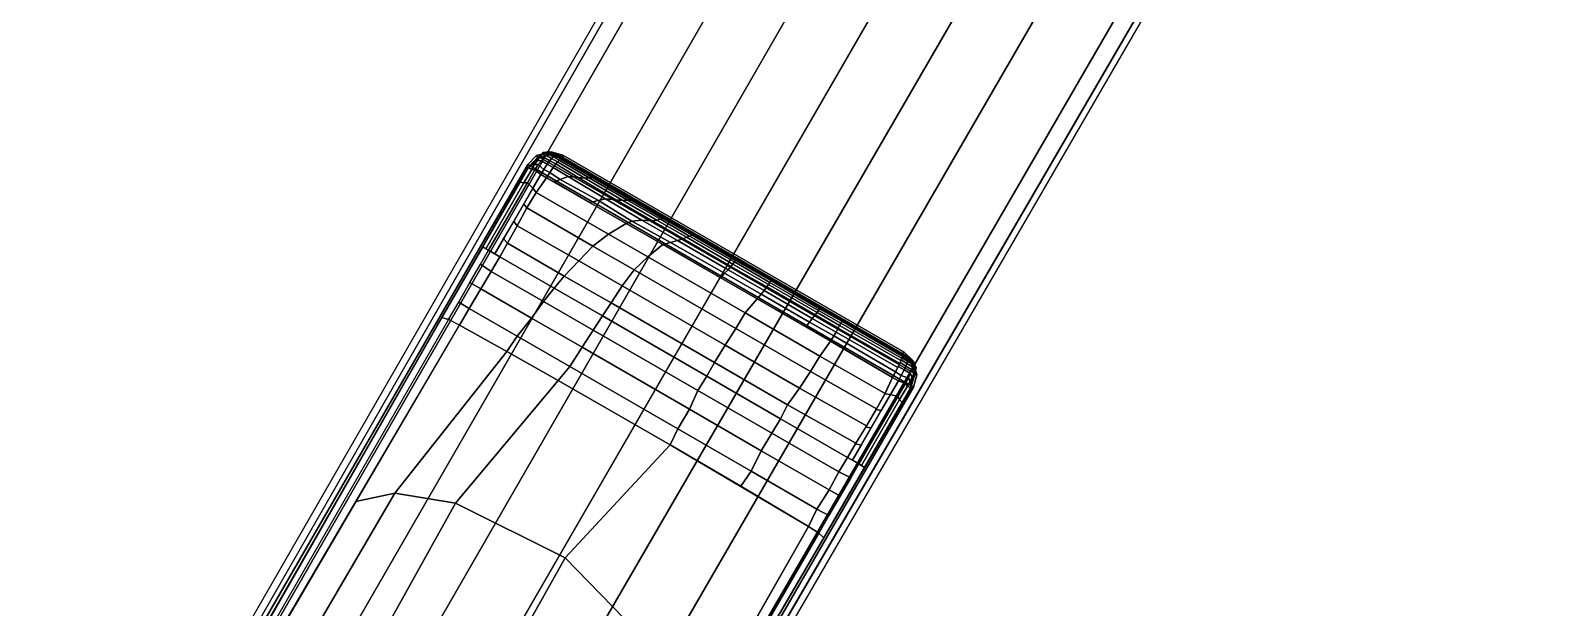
# Model space of a CAD drawing. Header units: feet. Extents: x 1888 to 2477, y 2252 to 2616.
# Drawn here: x 2188.95 to 2193.97, y 2337.68 to 2339.6 of the extents above; entities that cross this region are included whole.
import ezdxf

# ---------------------------------------------------------------- set-up
doc = ezdxf.new("R2010")
doc.units = ezdxf.units.FT
doc.layers.add('TABLE-BASE', color=6, linetype='Continuous')
doc.layers.add('TABLE-TOPVEN', color=6, linetype='Continuous')

# ---------------------------------------------------------------- blocks, each defined once
blk = doc.blocks.new('table')
at = {"layer": 'TABLE-BASE'}
for points, invisible_edges in [([(-4.6865, 15.9384, 2.9398), (-3.1944, 18.4786, 3.5733), (-0.2548, 23.6021, 3.1165), (-0.2628, 23.6319, 2.4908)], 1), ([(1.1858, 22.7956, 2.4908), (1.1559, 22.7876, 3.1165), (-1.8114, 17.6801, 3.5733), (-3.2652, 15.1178, 2.9398)], 4)]:
    blk.add_3dface(points, dxfattribs=dict(at, invisible_edges=invisible_edges))
for points in [[(-3.1944, 18.4786, 3.5733), (-3.1442, 18.454, 3.6431), (-0.1978, 23.5741, 3.1879), (-0.2548, 23.6021, 3.1165)], [(-2.9336, 18.3324, 3.6824), (0.0154, 23.451, 3.2217), (-0.1978, 23.5741, 3.1879), (-3.1442, 18.454, 3.6431)], [(-2.717, 18.2074, 3.7191), (0.2295, 23.3274, 3.2461), (0.0154, 23.451, 3.2217), (-2.9336, 18.3324, 3.6824)], [(0.4527, 23.1985, 3.2684), (0.2295, 23.3274, 3.2461), (-2.717, 18.2074, 3.7191), (-2.5, 18.0821, 3.7402)], [(-2.502, 18.0832, 3.7402), (-2.2849, 17.9579, 3.7191), (0.6759, 23.0697, 3.2461), (0.4527, 23.1985, 3.2684)], [(-2.0683, 17.8328, 3.6824), (0.89, 22.9461, 3.2217), (0.6759, 23.0697, 3.2461), (-2.2849, 17.9579, 3.7191)], [(-1.8577, 17.7113, 3.6431), (1.1032, 22.823, 3.1879), (0.89, 22.9461, 3.2217), (-2.0683, 17.8328, 3.6824)], [(1.1559, 22.7876, 3.1165), (1.1032, 22.823, 3.1879), (-1.8577, 17.7113, 3.6431), (-1.8114, 17.6801, 3.5733)], [(-1.5197, 21.3285, 26.9146), (-1.4903, 21.3561, 26.8897), (-1.498, 21.346, 26.8794), (-1.526, 21.3217, 26.907)], [(-1.5134, 21.3354, 26.9221), (-1.4846, 21.3629, 26.8996), (-1.4903, 21.3561, 26.8897), (-1.5197, 21.3285, 26.9146)], [(-1.5047, 21.3447, 26.9324), (-1.4534, 21.3575, 26.9026), (-1.4846, 21.3629, 26.8996), (-1.5134, 21.3354, 26.9221)], [(-1.5134, 21.3354, 26.9221), (-1.5134, 21.3354, 26.9221), (-1.4846, 21.3629, 26.8996)], [(-0.1674, 20.5782, 27.324), (-0.1815, 20.629, 27.324), (-1.4572, 21.3655, 27.324), (-1.5082, 21.3523, 27.324)], [(-1.5047, 21.3447, 26.9324), (-1.5082, 21.3523, 27.324), (-1.4572, 21.3655, 27.324), (-1.4534, 21.3575, 26.9026)], [(-1.4903, 21.3561, 26.8897), (-1.4756, 21.3535, 26.8673), (-1.4818, 21.3458, 26.8577), (-1.498, 21.346, 26.8794)], [(-1.4846, 21.3629, 26.8996), (-1.47, 21.3597, 26.8783), (-1.4756, 21.3535, 26.8673), (-1.4903, 21.3561, 26.8897)], [(-1.4534, 21.3575, 26.9026), (-1.4534, 21.3575, 26.9026), (-1.4642, 21.3653, 26.8933), (-1.4846, 21.3629, 26.8996)], [(-1.4846, 21.3629, 26.8996), (-1.4846, 21.3629, 26.8996), (-1.4668, 21.363, 26.8859), (-1.4642, 21.3653, 26.8933)], [(-1.4846, 21.3629, 26.8996), (-1.4846, 21.3629, 26.8996), (-1.47, 21.3597, 26.8783), (-1.4668, 21.363, 26.8859)], [(-1.47, 21.3597, 26.8783), (-1.4497, 21.348, 26.8652), (-1.4552, 21.3418, 26.8542), (-1.4756, 21.3535, 26.8673)], [(-1.4668, 21.363, 26.8859), (-1.4465, 21.3512, 26.8728), (-1.4497, 21.348, 26.8652), (-1.47, 21.3597, 26.8783)], [(-1.4439, 21.3533, 26.8804), (-1.4465, 21.3512, 26.8728), (-1.4668, 21.363, 26.8859), (-1.4657, 21.364, 26.889)], [(-1.4642, 21.3653, 26.8933), (-1.4412, 21.3554, 26.8889), (-1.4439, 21.3533, 26.8804), (-1.4657, 21.364, 26.889)], [(-1.4412, 21.3554, 26.8889), (-1.4642, 21.3653, 26.8933), (-1.4534, 21.3575, 26.9026), (-1.4348, 21.3576, 26.9026)], [(-1.4371, 21.3597, 27.324), (-1.4348, 21.3576, 26.9026), (-1.4534, 21.3575, 26.9026), (-1.4572, 21.3655, 27.324)], [(-0.1815, 20.629, 27.324), (-0.2124, 20.6586, 27.324), (-1.4162, 21.3536, 27.324), (-1.4572, 21.3655, 27.324)], [(-1.4348, 21.3576, 26.9026), (-1.4161, 21.345, 26.8986), (-1.4185, 21.3449, 26.8853), (-1.4412, 21.3554, 26.8889)], [(-1.4348, 21.3576, 26.9026), (-1.4371, 21.3597, 27.324), (-1.4162, 21.3536, 27.324), (-1.4161, 21.345, 26.8986)], [(-1.5391, 21.3206, 27.324), (-5.5798, 14.322, 27.3241), (-4.2201, 13.537, 27.3241), (-0.1795, 20.5356, 27.324)], [(-5.1688, 15.0339, 27.324), (-1.5391, 21.3206, 27.324), (-1.5415, 21.3055, 27.008), (-4.9514, 15.3532, 26.5054)], [(-1.5702, 21.2553, 27.0038), (-1.5415, 21.3055, 27.008), (-1.5363, 21.3105, 26.8947), (-1.566, 21.2589, 26.8896)], [(-1.566, 21.2589, 26.8896), (-1.5363, 21.3105, 26.8947), (-1.5255, 21.3036, 26.8639), (-1.5527, 21.2563, 26.859)], [(-1.5527, 21.2563, 26.859), (-1.5255, 21.3036, 26.8639), (-1.5141, 21.3023, 26.8374), (-1.5402, 21.2565, 26.8334)], [(-1.5391, 21.3206, 27.324), (-1.5082, 21.3523, 27.324), (-1.5047, 21.3447, 26.9324), (-1.5415, 21.3055, 27.008)], [(-1.5363, 21.3105, 26.8947), (-1.5415, 21.3055, 27.008), (-1.5047, 21.3447, 26.9324), (-1.5363, 21.3105, 26.8947)], [(-1.5082, 21.3523, 27.324), (-1.5391, 21.3206, 27.324), (-0.1795, 20.5356, 27.324), (-0.1674, 20.5782, 27.324)], [(-1.5319, 21.3153, 26.9), (-1.5152, 21.3206, 26.8661), (-1.5255, 21.3036, 26.8639), (-1.5363, 21.3105, 26.8947)], [(-1.526, 21.3217, 26.907), (-1.498, 21.346, 26.8794), (-1.5055, 21.3354, 26.8721), (-1.5319, 21.3153, 26.9)], [(-1.5055, 21.3354, 26.8721), (-1.5055, 21.3354, 26.8721), (-1.5152, 21.3206, 26.8661), (-1.5319, 21.3153, 26.9)], [(-1.5255, 21.3036, 26.8639), (-1.5152, 21.3206, 26.8661), (-1.5027, 21.3209, 26.8402), (-1.5141, 21.3023, 26.8374)], [(-1.5255, 21.3036, 26.8639), (-1.5255, 21.3036, 26.8639), (-1.5141, 21.3023, 26.8374)], [(-1.5055, 21.3354, 26.8721), (-1.4906, 21.3337, 26.8474), (-1.5027, 21.3209, 26.8402), (-1.5152, 21.3206, 26.8661)], [(-1.5027, 21.3209, 26.8402), (-1.4823, 21.3037, 26.8267), (-1.4931, 21.2859, 26.8243), (-1.5141, 21.3023, 26.8374)], [(-1.498, 21.346, 26.8794), (-1.4818, 21.3458, 26.8577), (-1.4906, 21.3337, 26.8474), (-1.5055, 21.3354, 26.8721)], [(-1.498, 21.3464, 26.9285), (-1.5047, 21.3447, 26.9324), (-1.4808, 21.3507, 26.9185)], [(-1.4906, 21.3337, 26.8474), (-1.4703, 21.3219, 26.8343), (-1.4823, 21.3037, 26.8267), (-1.5027, 21.3209, 26.8402)], [(-1.4823, 21.3037, 26.8267), (-1.4613, 21.2928, 26.8139), (-1.4728, 21.2742, 26.8112), (-1.4931, 21.2859, 26.8243)], [(-1.4818, 21.3458, 26.8577), (-1.4614, 21.334, 26.8446), (-1.4703, 21.3219, 26.8343), (-1.4906, 21.3337, 26.8474)], [(-1.4703, 21.3219, 26.8343), (-1.4495, 21.3106, 26.8223), (-1.4613, 21.2928, 26.8139), (-1.4823, 21.3037, 26.8267)], [(-1.4756, 21.3535, 26.8673), (-1.4552, 21.3418, 26.8542), (-1.4614, 21.334, 26.8446), (-1.4818, 21.3458, 26.8577)], [(-1.4614, 21.334, 26.8446), (-1.4406, 21.3228, 26.8325), (-1.4495, 21.3106, 26.8223), (-1.4703, 21.3219, 26.8343)], [(-1.4552, 21.3418, 26.8542), (-1.4344, 21.3305, 26.8422), (-1.4406, 21.3228, 26.8325), (-1.4614, 21.334, 26.8446)], [(-1.3974, 21.2787, 26.814), (-1.4256, 21.2684, 26.8081), (-1.4613, 21.2928, 26.8139), (-1.4495, 21.3106, 26.8223)], [(-1.4497, 21.348, 26.8652), (-1.4289, 21.3367, 26.8532), (-1.4344, 21.3305, 26.8422), (-1.4552, 21.3418, 26.8542)], [(-1.4465, 21.3512, 26.8728), (-1.4243, 21.3411, 26.8645), (-1.4289, 21.3367, 26.8532), (-1.4497, 21.348, 26.8652)], [(-1.362, 21.2751, 26.8197), (-1.3974, 21.2787, 26.814), (-1.4495, 21.3106, 26.8223), (-1.4406, 21.3228, 26.8325)], [(-1.4439, 21.3533, 26.8804), (-1.4215, 21.3433, 26.8732), (-1.4243, 21.3411, 26.8645), (-1.4465, 21.3512, 26.8728)], [(-1.4412, 21.3554, 26.8889), (-1.4185, 21.3449, 26.8853), (-1.4215, 21.3433, 26.8732), (-1.4439, 21.3533, 26.8804)], [(-1.3378, 21.2726, 26.8263), (-1.362, 21.2751, 26.8197), (-1.4406, 21.3228, 26.8325), (-1.4344, 21.3305, 26.8422)], [(-1.3233, 21.2743, 26.836), (-1.3378, 21.2726, 26.8263), (-1.4344, 21.3305, 26.8422), (-1.4289, 21.3367, 26.8532)], [(-1.3112, 21.2746, 26.8462), (-1.3233, 21.2743, 26.836), (-1.4289, 21.3367, 26.8532), (-1.4243, 21.3411, 26.8645)], [(-1.3074, 21.2766, 26.8548), (-1.3112, 21.2746, 26.8462), (-1.4243, 21.3411, 26.8645), (-1.4215, 21.3433, 26.8732)], [(-1.2999, 21.2759, 26.8667), (-1.3074, 21.2766, 26.8548), (-1.4215, 21.3433, 26.8732), (-1.4185, 21.3449, 26.8853)], [(-1.3014, 21.2783, 26.8805), (-1.2999, 21.2759, 26.8667), (-1.4185, 21.3449, 26.8853), (-1.4161, 21.345, 26.8986)], [(-0.2124, 20.6586, 27.324), (-0.2199, 20.6543, 26.8986), (-1.4161, 21.345, 26.8986), (-1.4162, 21.3536, 27.324)], [(-1.4161, 21.345, 26.8986), (-1.3028, 21.2795, 26.8986), (-1.3014, 21.2783, 26.8805), (-1.4161, 21.345, 26.8986)], [(-1.7121, 21.0077, 26.9829), (-1.5702, 21.2553, 27.0038), (-1.566, 21.2589, 26.8896), (-1.6982, 21.0299, 26.8915)], [(-1.6982, 21.0299, 26.8915), (-1.566, 21.2589, 26.8896), (-1.5527, 21.2563, 26.859), (-1.6871, 21.0237, 26.8607)], [(-1.6871, 21.0237, 26.8607), (-1.5527, 21.2563, 26.859), (-1.5402, 21.2565, 26.8334), (-1.6776, 21.0185, 26.8347)], [(-1.6776, 21.0185, 26.8347), (-1.5402, 21.2565, 26.8334), (-1.5213, 21.237, 26.8193), (-1.655, 21.0054, 26.821)], [(-1.5402, 21.2565, 26.8334), (-1.5141, 21.3023, 26.8374), (-1.4931, 21.2859, 26.8243), (-1.5213, 21.237, 26.8193)], [(-1.5213, 21.237, 26.8193), (-1.4931, 21.2859, 26.8243), (-1.4728, 21.2742, 26.8112), (-1.5094, 21.2216, 26.8117)], [(-1.5094, 21.2216, 26.8117), (-1.4728, 21.2742, 26.8112), (-1.1918, 21.1124, 26.7737), (-1.2544, 21.0748, 26.7783)], [(-1.4256, 21.2684, 26.8081), (-1.4467, 21.2592, 26.8077), (-1.4728, 21.2742, 26.8112), (-1.4613, 21.2928, 26.8139)], [(-1.2894, 21.1936, 26.7922), (-1.3213, 21.187, 26.791), (-1.4467, 21.2592, 26.8077), (-1.4256, 21.2684, 26.8081)], [(-1.265, 21.1995, 26.7954), (-1.2894, 21.1936, 26.7922), (-1.4256, 21.2684, 26.8081), (-1.3974, 21.2787, 26.814)], [(-1.2285, 21.1962, 26.8015), (-1.265, 21.1995, 26.7954), (-1.3974, 21.2787, 26.814), (-1.362, 21.2751, 26.8197)], [(-1.2036, 21.1939, 26.8088), (-1.2285, 21.1962, 26.8015), (-1.362, 21.2751, 26.8197), (-1.3378, 21.2726, 26.8263)], [(-1.1873, 21.1949, 26.8187), (-1.2036, 21.1939, 26.8088), (-1.3378, 21.2726, 26.8263), (-1.3233, 21.2743, 26.836)], [(-1.1753, 21.1955, 26.8292), (-1.1873, 21.1949, 26.8187), (-1.3233, 21.2743, 26.836), (-1.3112, 21.2746, 26.8462)], [(-1.1699, 21.1967, 26.8379), (-1.1753, 21.1955, 26.8292), (-1.3112, 21.2746, 26.8462), (-1.3074, 21.2766, 26.8548)], [(-1.162, 21.196, 26.8502), (-1.1699, 21.1967, 26.8379), (-1.3074, 21.2766, 26.8548), (-1.2999, 21.2759, 26.8667)], [(-1.3028, 21.2795, 26.8986), (-1.1596, 21.1969, 26.8986), (-1.1542, 21.193, 26.8631), (-1.3014, 21.2783, 26.8805)], [(-1.1542, 21.193, 26.8631), (-1.162, 21.196, 26.8502), (-1.2999, 21.2759, 26.8667), (-1.3014, 21.2783, 26.8805)], [(-1.5534, 21.1813, 26.8197), (-1.5213, 21.237, 26.8193), (-1.5094, 21.2216, 26.8117), (-1.5421, 21.1674, 26.8117)], [(-1.5421, 21.1674, 26.8117), (-1.5094, 21.2216, 26.8117), (-1.2544, 21.0748, 26.7783), (-1.3095, 21.0329, 26.7807)], [(-1.137, 21.1249, 26.7818), (-1.1721, 21.121, 26.778), (-1.2894, 21.1936, 26.7922), (-1.265, 21.1995, 26.7954)], [(-1.1009, 21.1221, 26.789), (-1.137, 21.1249, 26.7818), (-1.265, 21.1995, 26.7954), (-1.2285, 21.1962, 26.8015)], [(-1.0841, 21.1247, 26.7978), (-1.1009, 21.1221, 26.789), (-1.2285, 21.1962, 26.8015), (-1.2036, 21.1939, 26.8088)], [(-1.0578, 21.1318, 26.8286), (-1.0629, 21.1305, 26.8197), (-1.1753, 21.1955, 26.8292), (-1.1699, 21.1967, 26.8379)], [(-1.0503, 21.1313, 26.8411), (-1.0578, 21.1318, 26.8286), (-1.1699, 21.1967, 26.8379), (-1.162, 21.196, 26.8502)], [(-1.0473, 21.1311, 26.8546), (-1.0503, 21.1313, 26.8411), (-1.162, 21.196, 26.8502), (-1.1542, 21.193, 26.8631)], [(-1.1596, 21.1969, 26.8986), (-1.0413, 21.1286, 26.8986), (-1.0473, 21.1311, 26.8546), (-1.1542, 21.193, 26.8631)], [(-1.5889, 21.1198, 26.8201), (-1.5534, 21.1813, 26.8197), (-1.5421, 21.1674, 26.8117), (-1.5771, 21.1042, 26.8112)], [(-1.5771, 21.1042, 26.8112), (-1.5421, 21.1674, 26.8117), (-1.3095, 21.0329, 26.7807), (-1.3598, 20.9808, 26.7819)], [(-1.1721, 21.121, 26.778), (-1.1918, 21.1124, 26.7737), (-1.3213, 21.187, 26.791), (-1.2894, 21.1936, 26.7922)], [(-1.0715, 21.1278, 26.8084), (-1.0841, 21.1247, 26.7978), (-1.2036, 21.1939, 26.8088), (-1.1873, 21.1949, 26.8187)], [(-1.0629, 21.1305, 26.8197), (-1.0715, 21.1278, 26.8084), (-1.1873, 21.1949, 26.8187), (-1.1753, 21.1955, 26.8292)], [(-1.6244, 21.0584, 26.8205), (-1.5889, 21.1198, 26.8201), (-1.5771, 21.1042, 26.8112), (-1.6102, 21.0433, 26.8107)], [(-1.6102, 21.0433, 26.8107), (-1.5771, 21.1042, 26.8112), (-1.3598, 20.9808, 26.7819), (-1.4104, 20.9274, 26.783)], [(-1.2544, 21.0748, 26.7783), (-1.1918, 21.1124, 26.7737), (-1.0628, 21.0381, 26.7641), (-1.1164, 20.9953, 26.7665)], [(-1.0356, 21.0458, 26.7688), (-1.0628, 21.0381, 26.7641), (-1.1918, 21.1124, 26.7737), (-1.1721, 21.121, 26.778)], [(-1.0113, 21.0522, 26.7731), (-1.0356, 21.0458, 26.7688), (-1.1721, 21.121, 26.778), (-1.137, 21.1249, 26.7818)], [(-0.9913, 21.0587, 26.7821), (-1.0113, 21.0522, 26.7731), (-1.137, 21.1249, 26.7818), (-1.1009, 21.1221, 26.789)], [(-0.9802, 21.0645, 26.7915), (-0.9913, 21.0587, 26.7821), (-1.1009, 21.1221, 26.789), (-1.0841, 21.1247, 26.7978)], [(-0.9688, 21.0684, 26.8028), (-0.9802, 21.0645, 26.7915), (-1.0841, 21.1247, 26.7978), (-1.0715, 21.1278, 26.8084)], [(-0.9601, 21.071, 26.8142), (-0.9688, 21.0684, 26.8028), (-1.0715, 21.1278, 26.8084), (-1.0629, 21.1305, 26.8197)], [(-0.9549, 21.0723, 26.8233), (-0.9601, 21.071, 26.8142), (-1.0629, 21.1305, 26.8197), (-1.0578, 21.1318, 26.8286)], [(-0.9502, 21.0735, 26.8361), (-0.9549, 21.0723, 26.8233), (-1.0578, 21.1318, 26.8286), (-1.0503, 21.1313, 26.8411)], [(-0.9472, 21.0732, 26.8497), (-0.9502, 21.0735, 26.8361), (-1.0503, 21.1313, 26.8411), (-1.0473, 21.1311, 26.8546)], [(-1.0413, 21.1286, 26.8986), (-0.9395, 21.0698, 26.8986), (-0.9472, 21.0732, 26.8497), (-1.0473, 21.1311, 26.8546)], [(-1.655, 21.0054, 26.821), (-1.6244, 21.0584, 26.8205), (-1.6102, 21.0433, 26.8107), (-1.6375, 20.9952, 26.8104)], [(-1.6375, 20.9952, 26.8104), (-1.6102, 21.0433, 26.8107), (-1.4104, 20.9274, 26.783), (-1.4461, 20.8847, 26.7806)], [(-1.3095, 21.0329, 26.7807), (-1.2544, 21.0748, 26.7783), (-1.1164, 20.9953, 26.7665), (-1.1645, 20.9493, 26.7672)], [(-1.1164, 20.9953, 26.7665), (-1.0628, 21.0381, 26.7641), (-0.731, 20.8465, 26.7612), (-0.7729, 20.797, 26.7619)], [(-1.0356, 21.0458, 26.7688), (-0.8451, 20.9372, 26.7641), (-0.8597, 20.9208, 26.7623), (-1.0628, 21.0381, 26.7641)], [(-1.0113, 21.0522, 26.7731), (-0.833, 20.9492, 26.7694), (-0.8451, 20.9372, 26.7641), (-1.0356, 21.0458, 26.7688)], [(-0.9913, 21.0587, 26.7821), (-0.8228, 20.9613, 26.779), (-0.833, 20.9492, 26.7694), (-1.0113, 21.0522, 26.7731)], [(-0.9802, 21.0645, 26.7915), (-0.8161, 20.9697, 26.7886), (-0.8228, 20.9613, 26.779), (-0.9913, 21.0587, 26.7821)], [(-0.9688, 21.0684, 26.8028), (-0.811, 20.9773, 26.8), (-0.8161, 20.9697, 26.7886), (-0.9802, 21.0645, 26.7915)], [(-0.9601, 21.071, 26.8142), (-0.8075, 20.9828, 26.8118), (-0.811, 20.9773, 26.8), (-0.9688, 21.0684, 26.8028)], [(-0.9549, 21.0723, 26.8233), (-0.8055, 20.986, 26.821), (-0.8075, 20.9828, 26.8118), (-0.9601, 21.071, 26.8142)], [(-0.9502, 21.0735, 26.8361), (-0.8042, 20.9891, 26.834), (-0.8055, 20.986, 26.821), (-0.9549, 21.0723, 26.8233)], [(-0.9472, 21.0732, 26.8497), (-0.8049, 20.991, 26.8477), (-0.8042, 20.9891, 26.834), (-0.9502, 21.0735, 26.8361)], [(-0.9395, 21.0698, 26.8986), (-0.8083, 20.994, 26.8986), (-0.8049, 20.991, 26.8477), (-0.9472, 21.0732, 26.8497)], [(-1.8583, 20.7524, 26.9613), (-1.7121, 21.0077, 26.9829), (-1.6982, 21.0299, 26.8915), (-1.8418, 20.7807, 26.8751)], [(-1.8418, 20.7807, 26.8751), (-1.6982, 21.0299, 26.8915), (-1.6776, 21.0185, 26.8347), (-1.8183, 20.7737, 26.8191)], [(-1.7057, 20.9696, 26.8316), (-1.6776, 21.0185, 26.8347), (-1.6375, 20.9952, 26.8104), (-1.6679, 20.9437, 26.8096)], [(-1.4839, 20.8375, 26.7809), (-1.6679, 20.9437, 26.8096), (-1.6375, 20.9952, 26.8104), (-1.4461, 20.8847, 26.7806)], [(-1.3598, 20.9808, 26.7819), (-1.3095, 21.0329, 26.7807), (-1.1645, 20.9493, 26.7672), (-1.2061, 20.8923, 26.7672)], [(-1.1645, 20.9493, 26.7672), (-1.1164, 20.9953, 26.7665), (-0.7729, 20.797, 26.7619), (-0.8056, 20.7421, 26.7627)], [(-0.8083, 20.994, 26.8986), (-0.6844, 20.9225, 26.8986), (-0.6812, 20.9197, 26.8504), (-0.8049, 20.991, 26.8477)], [(-0.6815, 20.9145, 26.8235), (-0.6829, 20.9111, 26.8143), (-0.8075, 20.9828, 26.8118), (-0.8055, 20.986, 26.821)], [(-0.681, 20.918, 26.8366), (-0.6815, 20.9145, 26.8235), (-0.8055, 20.986, 26.821), (-0.8042, 20.9891, 26.834)], [(-0.6812, 20.9197, 26.8504), (-0.681, 20.918, 26.8366), (-0.8042, 20.9891, 26.834), (-0.8049, 20.991, 26.8477)], [(-1.7432, 20.9044, 26.8274), (-1.7057, 20.9696, 26.8316), (-1.6679, 20.9437, 26.8096), (-1.7045, 20.8818, 26.8072)], [(-1.5265, 20.779, 26.7787), (-1.7045, 20.8818, 26.8072), (-1.6679, 20.9437, 26.8096), (-1.4839, 20.8375, 26.7809)], [(-1.4104, 20.9274, 26.783), (-1.3598, 20.9808, 26.7819), (-1.2061, 20.8923, 26.7672), (-1.2457, 20.8325, 26.7672)], [(-1.2061, 20.8923, 26.7672), (-1.1645, 20.9493, 26.7672), (-0.8056, 20.7421, 26.7627), (-0.8435, 20.683, 26.7626)], [(-0.7166, 20.8634, 26.7667), (-0.731, 20.8465, 26.7612), (-0.8597, 20.9208, 26.7623), (-0.8451, 20.9372, 26.7641)], [(-0.7061, 20.876, 26.7719), (-0.7166, 20.8634, 26.7667), (-0.8451, 20.9372, 26.7641), (-0.833, 20.9492, 26.7694)], [(-0.6968, 20.8887, 26.7816), (-0.7061, 20.876, 26.7719), (-0.833, 20.9492, 26.7694), (-0.8228, 20.9613, 26.779)], [(-0.6903, 20.8971, 26.7914), (-0.6968, 20.8887, 26.7816), (-0.8228, 20.9613, 26.779), (-0.8161, 20.9697, 26.7886)], [(-0.6857, 20.9051, 26.8029), (-0.6903, 20.8971, 26.7914), (-0.8161, 20.9697, 26.7886), (-0.811, 20.9773, 26.8)], [(-0.6829, 20.9111, 26.8143), (-0.6857, 20.9051, 26.8029), (-0.811, 20.9773, 26.8), (-0.8075, 20.9828, 26.8118)], [(-1.7827, 20.8356, 26.8231), (-1.7432, 20.9044, 26.8274), (-1.7045, 20.8818, 26.8072), (-1.7454, 20.8124, 26.8023)], [(-1.5766, 20.715, 26.7754), (-1.7454, 20.8124, 26.8023), (-1.7045, 20.8818, 26.8072), (-1.5265, 20.779, 26.7787)], [(-1.3086, 20.7363, 26.763), (-1.4839, 20.8375, 26.7809), (-1.4461, 20.8847, 26.7806), (-1.2758, 20.7864, 26.7627)], [(-1.4461, 20.8847, 26.7806), (-1.4104, 20.9274, 26.783), (-1.2457, 20.8325, 26.7672), (-1.2758, 20.7864, 26.7627)], [(-1.2457, 20.8325, 26.7672), (-1.2061, 20.8923, 26.7672), (-0.8435, 20.683, 26.7626), (-0.8814, 20.6223, 26.7618)], [(-0.5261, 20.7903, 26.7921), (-0.5362, 20.7781, 26.782), (-0.7061, 20.876, 26.7719), (-0.6968, 20.8887, 26.7816)], [(-0.5191, 20.7985, 26.8019), (-0.5261, 20.7903, 26.7921), (-0.6968, 20.8887, 26.7816), (-0.6903, 20.8971, 26.7914)], [(-0.514, 20.8062, 26.8135), (-0.5191, 20.7985, 26.8019), (-0.6903, 20.8971, 26.7914), (-0.6857, 20.9051, 26.8029)], [(-0.511, 20.812, 26.8252), (-0.514, 20.8062, 26.8135), (-0.6857, 20.9051, 26.8029), (-0.6829, 20.9111, 26.8143)], [(-0.6844, 20.9225, 26.8986), (-0.5136, 20.8239, 26.8986), (-0.5102, 20.8211, 26.8611), (-0.6812, 20.9197, 26.8504)], [(-0.5098, 20.8155, 26.8343), (-0.511, 20.812, 26.8252), (-0.6829, 20.9111, 26.8143), (-0.6815, 20.9145, 26.8235)], [(-0.5089, 20.8189, 26.8474), (-0.5098, 20.8155, 26.8343), (-0.6815, 20.9145, 26.8235), (-0.681, 20.918, 26.8366)], [(-0.5102, 20.8211, 26.8611), (-0.5089, 20.8189, 26.8474), (-0.681, 20.918, 26.8366), (-0.6812, 20.9197, 26.8504)], [(-1.8183, 20.7737, 26.8191), (-1.7827, 20.8356, 26.8231), (-1.7454, 20.8124, 26.8023), (-1.7797, 20.7539, 26.7966)], [(-1.3477, 20.6758, 26.7611), (-1.5265, 20.779, 26.7787), (-1.4839, 20.8375, 26.7809), (-1.3086, 20.7363, 26.763)], [(-1.2758, 20.7864, 26.7627), (-1.2457, 20.8325, 26.7672), (-0.8814, 20.6223, 26.7618), (-0.9078, 20.574, 26.7538)], [(-0.7729, 20.797, 26.7619), (-0.731, 20.8465, 26.7612), (-0.4717, 20.6975, 26.782), (-0.5095, 20.645, 26.7813)], [(-0.5457, 20.7647, 26.7768), (-0.5591, 20.7477, 26.775), (-0.731, 20.8465, 26.7612), (-0.7166, 20.8634, 26.7667)], [(-0.5362, 20.7781, 26.782), (-0.5457, 20.7647, 26.7768), (-0.7166, 20.8634, 26.7667), (-0.7061, 20.876, 26.7719)], [(-0.5136, 20.8239, 26.8986), (-0.434, 20.7779, 26.8986), (-0.4312, 20.7757, 26.8697), (-0.5102, 20.8211, 26.8611)], [(-4.9514, 15.3532, 26.5054), (-1.8583, 20.7524, 26.9613), (-1.8418, 20.7807, 26.8751), (-4.8869, 15.4479, 26.2628)], [(-1.8418, 20.7807, 26.8751), (-1.8183, 20.7737, 26.8191), (-4.8799, 15.4583, 26.2362), (-4.8869, 15.4479, 26.2628)], [(-4.8799, 15.4583, 26.2362), (-4.8736, 15.4675, 26.2126), (-1.7797, 20.7539, 26.7966), (-1.8183, 20.7737, 26.8191)], [(-1.6133, 20.6611, 26.7669), (-1.7797, 20.7539, 26.7966), (-1.7454, 20.8124, 26.8023), (-1.5766, 20.715, 26.7754)], [(-1.3913, 20.608, 26.7564), (-1.5766, 20.715, 26.7754), (-1.5265, 20.779, 26.7787), (-1.3477, 20.6758, 26.7611)], [(-0.9393, 20.5231, 26.7533), (-1.3086, 20.7363, 26.763), (-1.2758, 20.7864, 26.7627), (-0.9078, 20.574, 26.7538)], [(-0.8056, 20.7421, 26.7627), (-0.7729, 20.797, 26.7619), (-0.5095, 20.645, 26.7813), (-0.5427, 20.5906, 26.7821)], [(-0.4523, 20.7298, 26.7908), (-0.4602, 20.7159, 26.7858), (-0.5457, 20.7647, 26.7768), (-0.5362, 20.7781, 26.782)], [(-0.4453, 20.7438, 26.8007), (-0.4523, 20.7298, 26.7908), (-0.5362, 20.7781, 26.782), (-0.5261, 20.7903, 26.7921)], [(-0.4401, 20.7531, 26.8105), (-0.4453, 20.7438, 26.8007), (-0.5261, 20.7903, 26.7921), (-0.5191, 20.7985, 26.8019)], [(-0.4357, 20.7611, 26.8221), (-0.4401, 20.7531, 26.8105), (-0.5191, 20.7985, 26.8019), (-0.514, 20.8062, 26.8135)], [(-0.432, 20.768, 26.833), (-0.4357, 20.7611, 26.8221), (-0.514, 20.8062, 26.8135), (-0.511, 20.812, 26.8252)], [(-0.4306, 20.77, 26.843), (-0.432, 20.768, 26.833), (-0.511, 20.812, 26.8252), (-0.5098, 20.8155, 26.8343)], [(-0.4312, 20.7757, 26.8697), (-0.43, 20.7735, 26.856), (-0.5089, 20.8189, 26.8474), (-0.5102, 20.8211, 26.8611)], [(-0.43, 20.7735, 26.856), (-0.4306, 20.77, 26.843), (-0.5098, 20.8155, 26.8343), (-0.5089, 20.8189, 26.8474)], [(-0.434, 20.7779, 26.8986), (-0.434, 20.7779, 26.8986), (-0.2199, 20.6543, 26.8986), (-0.4312, 20.7757, 26.8697)], [(-0.2187, 20.6482, 26.8717), (-0.2193, 20.6443, 26.8625), (-0.432, 20.768, 26.833), (-0.4306, 20.77, 26.843)], [(-0.2199, 20.6543, 26.8986), (-0.2187, 20.6521, 26.8848), (-0.43, 20.7735, 26.856), (-0.4312, 20.7757, 26.8697)], [(-0.2187, 20.6521, 26.8848), (-0.2187, 20.6482, 26.8717), (-0.4306, 20.77, 26.843), (-0.43, 20.7735, 26.856)], [(-2.1451, 20.1324, 26.727), (-1.7797, 20.7539, 26.7966), (-1.6133, 20.6611, 26.7669), (-2.0078, 20.1608, 26.6609)], [(-0.9695, 20.4575, 26.7513), (-1.3477, 20.6758, 26.7611), (-1.3086, 20.7363, 26.763), (-0.9393, 20.5231, 26.7533)], [(-0.8435, 20.683, 26.7626), (-0.8056, 20.7421, 26.7627), (-0.5427, 20.5906, 26.7821), (-0.5807, 20.5315, 26.7818)], [(-0.4602, 20.7159, 26.7858), (-0.4717, 20.6975, 26.782), (-0.5591, 20.7477, 26.775), (-0.5457, 20.7647, 26.7768)], [(-0.2346, 20.6047, 26.8203), (-0.2424, 20.5891, 26.8139), (-0.4602, 20.7159, 26.7858), (-0.4523, 20.7298, 26.7908)], [(-0.2281, 20.619, 26.8299), (-0.2346, 20.6047, 26.8203), (-0.4523, 20.7298, 26.7908), (-0.4453, 20.7438, 26.8007)], [(-0.2241, 20.629, 26.8395), (-0.2281, 20.619, 26.8299), (-0.4453, 20.7438, 26.8007), (-0.4401, 20.7531, 26.8105)], [(-0.2211, 20.6377, 26.8509), (-0.2241, 20.629, 26.8395), (-0.4401, 20.7531, 26.8105), (-0.4357, 20.7611, 26.8221)], [(-0.2193, 20.6443, 26.8625), (-0.2211, 20.6377, 26.8509), (-0.4357, 20.7611, 26.8221), (-0.432, 20.768, 26.833)], [(-1.4319, 20.5588, 26.7452), (-1.6133, 20.6611, 26.7669), (-1.5766, 20.715, 26.7754), (-1.3913, 20.608, 26.7564)], [(-1.0101, 20.3879, 26.7496), (-1.3913, 20.608, 26.7564), (-1.3477, 20.6758, 26.7611), (-0.9695, 20.4575, 26.7513)], [(-0.8814, 20.6223, 26.7618), (-0.8435, 20.683, 26.7626), (-0.5807, 20.5315, 26.7818), (-0.6236, 20.4735, 26.7803)], [(-0.2793, 20.5135, 26.8117), (-0.5095, 20.645, 26.7813), (-0.4717, 20.6975, 26.782), (-0.2529, 20.5699, 26.8112)], [(-0.2424, 20.5891, 26.8139), (-0.2529, 20.5699, 26.8112), (-0.4717, 20.6975, 26.782), (-0.4602, 20.7159, 26.7858)], [(-2.0078, 20.1608, 26.6609), (-1.6133, 20.6611, 26.7669), (-1.4319, 20.5588, 26.7452), (-1.7936, 20.1264, 26.606)], [(-0.9078, 20.574, 26.7538), (-0.8814, 20.6223, 26.7618), (-0.6236, 20.4735, 26.7803), (-0.6483, 20.4241, 26.7744)], [(-0.3093, 20.4587, 26.8117), (-0.5427, 20.5906, 26.7821), (-0.5095, 20.645, 26.7813), (-0.2793, 20.5135, 26.8117)], [(-0.2269, 20.622, 26.8325), (-0.2067, 20.6096, 26.8446), (-0.2128, 20.5959, 26.8343), (-0.233, 20.6083, 26.8223)], [(-0.2233, 20.6312, 26.8422), (-0.2031, 20.6189, 26.8542), (-0.2067, 20.6096, 26.8446), (-0.2269, 20.622, 26.8325)], [(-0.2207, 20.6391, 26.8532), (-0.2005, 20.6267, 26.8652), (-0.2031, 20.6189, 26.8542), (-0.2233, 20.6312, 26.8422)], [(-0.2192, 20.6452, 26.8645), (-0.2207, 20.6391, 26.8532), (-0.2005, 20.6267, 26.8652), (-0.1993, 20.6312, 26.8728)], [(-0.2192, 20.6452, 26.8645), (-0.1993, 20.6312, 26.8728), (-0.2005, 20.6267, 26.8652), (-0.2207, 20.6391, 26.8532)], [(-0.1966, 20.6435, 27.324), (-0.1996, 20.6445, 26.9026), (-0.2199, 20.6543, 26.8986), (-0.2124, 20.6586, 27.324)], [(-0.2199, 20.6543, 26.8986), (-0.1996, 20.6445, 26.9026), (-0.1983, 20.6378, 26.8889), (-0.2188, 20.6522, 26.8853)], [(-0.2186, 20.6488, 26.8732), (-0.1987, 20.6344, 26.8804), (-0.1993, 20.6312, 26.8728), (-0.2192, 20.6452, 26.8645)], [(-0.2188, 20.6522, 26.8853), (-0.1983, 20.6378, 26.8889), (-0.1987, 20.6344, 26.8804), (-0.2186, 20.6488, 26.8732)], [(-0.2031, 20.6189, 26.8542), (-0.1827, 20.6071, 26.8673), (-0.1863, 20.5979, 26.8577), (-0.2067, 20.6096, 26.8446)], [(-0.2005, 20.6267, 26.8652), (-0.1801, 20.615, 26.8783), (-0.1827, 20.6071, 26.8673), (-0.2031, 20.6189, 26.8542)], [(-0.1993, 20.6312, 26.8728), (-0.1789, 20.6194, 26.8859), (-0.1801, 20.615, 26.8783), (-0.2005, 20.6267, 26.8652)], [(-0.1993, 20.6312, 26.8728), (-0.1789, 20.6194, 26.8859), (-0.1801, 20.615, 26.8783), (-0.2005, 20.6267, 26.8652)], [(-0.1815, 20.629, 27.324), (-0.1904, 20.6283, 26.9026), (-0.1996, 20.6445, 26.9026), (-0.1966, 20.6435, 27.324)], [(-0.1996, 20.6445, 26.9026), (-0.1904, 20.6283, 26.9026), (-0.1782, 20.6229, 26.8933), (-0.1983, 20.6378, 26.8889)], [(-0.1786, 20.6208, 26.889), (-0.1789, 20.6194, 26.8859), (-0.1993, 20.6312, 26.8728), (-0.1987, 20.6344, 26.8804)], [(-0.1983, 20.6378, 26.8889), (-0.1782, 20.6229, 26.8933), (-0.1786, 20.6208, 26.889), (-0.1987, 20.6344, 26.8804)], [(-0.1674, 20.5782, 27.324), (-0.1758, 20.5775, 26.9324), (-0.1904, 20.6283, 26.9026), (-0.1815, 20.629, 27.324)], [(-0.1701, 20.6039, 26.8996), (-0.1904, 20.6283, 26.9026), (-0.1826, 20.6012, 26.9185)], [(-0.1701, 20.6039, 26.8996), (-0.1782, 20.6229, 26.8933), (-0.1904, 20.6283, 26.9026)], [(-0.1801, 20.615, 26.8783), (-0.1701, 20.6039, 26.8996), (-0.1732, 20.5956, 26.8897), (-0.1827, 20.6071, 26.8673)], [(-0.1789, 20.6194, 26.8859), (-0.1701, 20.6039, 26.8996), (-0.1701, 20.6039, 26.8996), (-0.1801, 20.615, 26.8783)], [(-0.1789, 20.6194, 26.8859), (-0.1701, 20.6039, 26.8996), (-0.1701, 20.6039, 26.8996), (-0.1801, 20.615, 26.8783)], [(-0.1782, 20.6229, 26.8933), (-0.1701, 20.6039, 26.8996), (-0.1701, 20.6039, 26.8996), (-0.1789, 20.6194, 26.8859)], [(-1.7936, 20.1264, 26.606), (-1.4319, 20.5588, 26.7452), (-1.0378, 20.3323, 26.7356), (-1.4069, 19.9334, 26.5876)], [(-1.0378, 20.3323, 26.7356), (-1.4319, 20.5588, 26.7452), (-1.3913, 20.608, 26.7564), (-1.0101, 20.3879, 26.7496)], [(-0.6791, 20.3729, 26.773), (-0.9393, 20.5231, 26.7533), (-0.9078, 20.574, 26.7538), (-0.6483, 20.4241, 26.7744)], [(-0.3456, 20.3983, 26.8113), (-0.5807, 20.5315, 26.7818), (-0.5427, 20.5906, 26.7821), (-0.3093, 20.4587, 26.8117)], [(-0.2325, 20.5581, 26.8243), (-0.2608, 20.5092, 26.8193), (-0.2801, 20.5119, 26.8117), (-0.2529, 20.5699, 26.8112)], [(-0.2079, 20.5481, 26.8374), (-0.2345, 20.5026, 26.8334), (-0.2608, 20.5092, 26.8193), (-0.2325, 20.5581, 26.8243)], [(-0.2424, 20.5891, 26.8139), (-0.2226, 20.5764, 26.8267), (-0.2325, 20.5581, 26.8243), (-0.2529, 20.5699, 26.8112)], [(-0.233, 20.6083, 26.8223), (-0.2128, 20.5959, 26.8343), (-0.2226, 20.5764, 26.8267), (-0.2424, 20.5891, 26.8139)], [(-0.2226, 20.5764, 26.8267), (-0.1974, 20.5673, 26.8402), (-0.2079, 20.5481, 26.8374), (-0.2325, 20.5581, 26.8243)], [(-0.2128, 20.5959, 26.8343), (-0.1924, 20.5841, 26.8474), (-0.1974, 20.5673, 26.8402), (-0.2226, 20.5764, 26.8267)], [(-0.2067, 20.6096, 26.8446), (-0.1863, 20.5979, 26.8577), (-0.1924, 20.5841, 26.8474), (-0.2128, 20.5959, 26.8343)], [(-0.1915, 20.5564, 26.8661), (-0.201, 20.5389, 26.8639), (-0.2079, 20.5481, 26.8374), (-0.1974, 20.5673, 26.8402)], [(-0.1924, 20.5841, 26.8474), (-0.1835, 20.5721, 26.8721), (-0.1915, 20.5564, 26.8661), (-0.1974, 20.5673, 26.8402)], [(-0.1863, 20.5979, 26.8577), (-0.178, 20.5839, 26.8794), (-0.1835, 20.5721, 26.8721), (-0.1924, 20.5841, 26.8474)], [(-0.1877, 20.5392, 26.9), (-0.1915, 20.5564, 26.8661), (-0.1835, 20.5721, 26.8721)], [(-0.1674, 20.5782, 27.324), (-0.1795, 20.5356, 27.324), (-0.1914, 20.526, 27.008), (-0.1758, 20.5775, 26.9324)], [(-0.1914, 20.526, 27.008), (-0.1896, 20.533, 26.8947), (-0.1896, 20.533, 26.8947), (-0.1758, 20.5775, 26.9324)], [(-0.178, 20.5839, 26.8794), (-0.1851, 20.5475, 26.907), (-0.1877, 20.5392, 26.9), (-0.1835, 20.5721, 26.8721)], [(-0.1827, 20.6071, 26.8673), (-0.1732, 20.5956, 26.8897), (-0.178, 20.5839, 26.8794), (-0.1863, 20.5979, 26.8577)], [(-0.1732, 20.5956, 26.8897), (-0.1823, 20.5564, 26.9146), (-0.1851, 20.5475, 26.907), (-0.178, 20.5839, 26.8794)], [(-0.1826, 20.6012, 26.9185), (-0.1758, 20.5775, 26.9324), (-0.1796, 20.5653, 26.9221), (-0.1701, 20.6039, 26.8996)], [(-0.1701, 20.6039, 26.8996), (-0.1796, 20.5653, 26.9221), (-0.1823, 20.5564, 26.9146), (-0.1732, 20.5956, 26.8897)], [(-0.1795, 20.5356, 27.324), (-3.8091, 14.2489, 27.324), (-3.6412, 14.5969, 26.5054), (-0.1914, 20.526, 27.008)], [(-0.716, 20.3111, 26.7708), (-0.9695, 20.4575, 26.7513), (-0.9393, 20.5231, 26.7533), (-0.6791, 20.3729, 26.773)], [(-0.383, 20.3372, 26.8107), (-0.6236, 20.4735, 26.7803), (-0.5807, 20.5315, 26.7818), (-0.3456, 20.3983, 26.8113)], [(-0.2345, 20.5026, 26.8334), (-0.3719, 20.2646, 26.8347), (-0.3945, 20.2776, 26.821), (-0.2608, 20.5092, 26.8193)], [(-0.2608, 20.5092, 26.8193), (-0.293, 20.4535, 26.8197), (-0.3107, 20.4564, 26.8117), (-0.2801, 20.5119, 26.8117)], [(-0.201, 20.5389, 26.8639), (-0.2283, 20.4917, 26.859), (-0.2345, 20.5026, 26.8334), (-0.2079, 20.5481, 26.8374)], [(-0.1896, 20.533, 26.8947), (-0.2195, 20.4814, 26.8896), (-0.2283, 20.4917, 26.859), (-0.201, 20.5389, 26.8639)], [(-0.1914, 20.526, 27.008), (-0.2205, 20.476, 27.0038), (-0.2195, 20.4814, 26.8896), (-0.1896, 20.533, 26.8947)], [(-0.1915, 20.5564, 26.8661), (-0.1877, 20.5392, 26.9), (-0.1896, 20.533, 26.8947), (-0.201, 20.5389, 26.8639)], [(-0.7513, 20.2385, 26.7668), (-1.0101, 20.3879, 26.7496), (-0.9695, 20.4575, 26.7513), (-0.716, 20.3111, 26.7708)], [(-0.4121, 20.2877, 26.8104), (-0.6483, 20.4241, 26.7744), (-0.6236, 20.4735, 26.7803), (-0.383, 20.3372, 26.8107)], [(-0.2283, 20.4917, 26.859), (-0.3626, 20.259, 26.8607), (-0.3719, 20.2646, 26.8347), (-0.2345, 20.5026, 26.8334)], [(-0.2205, 20.476, 27.0038), (-0.364, 20.2293, 26.9829), (-0.3517, 20.2524, 26.8915), (-0.2195, 20.4814, 26.8896)], [(-0.2195, 20.4814, 26.8896), (-0.3517, 20.2524, 26.8915), (-0.3626, 20.259, 26.8607), (-0.2283, 20.4917, 26.859)], [(-0.293, 20.4535, 26.8197), (-0.3285, 20.3921, 26.8201), (-0.3479, 20.3945, 26.8112), (-0.3107, 20.4564, 26.8117)], [(-0.4425, 20.2362, 26.8096), (-0.6791, 20.3729, 26.773), (-0.6483, 20.4241, 26.7744), (-0.4121, 20.2877, 26.8104)], [(-0.7885, 20.1861, 26.7565), (-1.0378, 20.3323, 26.7356), (-1.0101, 20.3879, 26.7496), (-0.7513, 20.2385, 26.7668)], [(-0.4768, 20.173, 26.8072), (-0.716, 20.3111, 26.7708), (-0.6791, 20.3729, 26.773), (-0.4425, 20.2362, 26.8096)], [(-0.3285, 20.3921, 26.8201), (-0.3639, 20.3307, 26.8205), (-0.3841, 20.3355, 26.8107), (-0.3479, 20.3945, 26.8112)], [(-1.4069, 19.9334, 26.5876), (-1.0378, 20.3323, 26.7356), (-0.5499, 20.0439, 26.7966), (-0.9053, 19.4171, 26.7271)], [(-0.7885, 20.1861, 26.7565), (-0.7885, 20.1861, 26.7565), (-0.5499, 20.0439, 26.7966), (-1.0378, 20.3323, 26.7356)], [(-0.5199, 20.1049, 26.8023), (-0.7513, 20.2385, 26.7668), (-0.716, 20.3111, 26.7708), (-0.4768, 20.173, 26.8072)], [(-0.3639, 20.3307, 26.8205), (-0.3945, 20.2776, 26.821), (-0.4121, 20.2877, 26.8104), (-0.3841, 20.3355, 26.8107)], [(-0.5499, 20.0439, 26.7966), (-0.7885, 20.1861, 26.7565), (-0.7513, 20.2385, 26.7668), (-0.5199, 20.1049, 26.8023)], [(-0.3517, 20.2524, 26.8915), (-0.4957, 20.0035, 26.8751), (-0.5135, 20.0204, 26.8191), (-0.3719, 20.2646, 26.8347)], [(-0.364, 20.2293, 26.9829), (-0.5119, 19.9751, 26.9613), (-0.4957, 20.0035, 26.8751), (-0.3517, 20.2524, 26.8915)], [(-0.3719, 20.2646, 26.8347), (-0.4002, 20.2158, 26.8316), (-0.4425, 20.2362, 26.8096), (-0.4121, 20.2877, 26.8104)], [(-0.4002, 20.2158, 26.8316), (-0.4379, 20.1508, 26.8274), (-0.4768, 20.173, 26.8072), (-0.4425, 20.2362, 26.8096)], [(-2.919, 18.8135, 26.5805), (-2.1451, 20.1324, 26.727), (-2.0078, 20.1608, 26.6609), (-2.7777, 18.8438, 26.5221)], [(-2.7777, 18.8438, 26.5221), (-2.0078, 20.1608, 26.6609), (-1.7936, 20.1264, 26.606), (-2.5285, 18.8045, 26.4579)], [(-0.4379, 20.1508, 26.8274), (-0.4777, 20.0822, 26.8231), (-0.5199, 20.1049, 26.8023), (-0.4768, 20.173, 26.8072)], [(-2.5285, 18.8045, 26.4579), (-1.7936, 20.1264, 26.606), (-1.4069, 19.9334, 26.5876), (-2.149, 18.6117, 26.4418)], [(-0.4777, 20.0822, 26.8231), (-0.5135, 20.0204, 26.8191), (-0.5499, 20.0439, 26.7966), (-0.5199, 20.1049, 26.8023)], [(-0.5135, 20.0204, 26.8191), (-3.586, 14.7113, 26.2362), (-3.5812, 14.7213, 26.2126), (-0.5499, 20.0439, 26.7966)], [(-0.5119, 19.9751, 26.9613), (-3.6412, 14.5969, 26.5054), (-3.5915, 14.7, 26.2628), (-0.4957, 20.0035, 26.8751)], [(-3.5915, 14.7, 26.2628), (-3.586, 14.7113, 26.2362), (-0.5135, 20.0204, 26.8191), (-0.4957, 20.0035, 26.8751)], [(-2.149, 18.6117, 26.4418), (-1.4069, 19.9334, 26.5876), (-0.9053, 19.4171, 26.7271), (-1.6541, 18.0986, 26.5818)]]:
    blk.add_3dface(points, dxfattribs=at)
at = {"layer": 'TABLE-TOPVEN', "invisible_edges": 15}
for points in [[(-1.3629, -8.6806, 28.5), (-1.3631, 32.7216, 28.5), (-6.146, 32.9008, 28.5), (-6.147, -8.8599, 28.5)], [(-6.1432, 32.9007, 27.324), (-1.3636, 32.7214, 27.324), (-1.3628, -8.6806, 27.324), (-6.1454, -8.8599, 27.324)], [(3.4112, -8.3821, 27.324), (-1.3628, -8.6806, 27.324), (-1.3636, 32.7214, 27.324), (3.4112, 32.4231, 27.324)], [(3.4112, -8.3821, 28.5), (3.4112, 32.4231, 28.5), (-1.3631, 32.7216, 28.5), (-1.3629, -8.6806, 28.5)]]:
    blk.add_3dface(points, dxfattribs=at)

msp = doc.modelspace()

# ---------------------------------------------------------------- block references
at = {"xscale": 0.9419495636793325, "yscale": 0.9419495636793325, "zscale": 0.9419495636793325}
msp.add_blockref('table', (2192.0538, 2319.075, -0.7608), dxfattribs=at)

doc.saveas('drawing.dxf')
